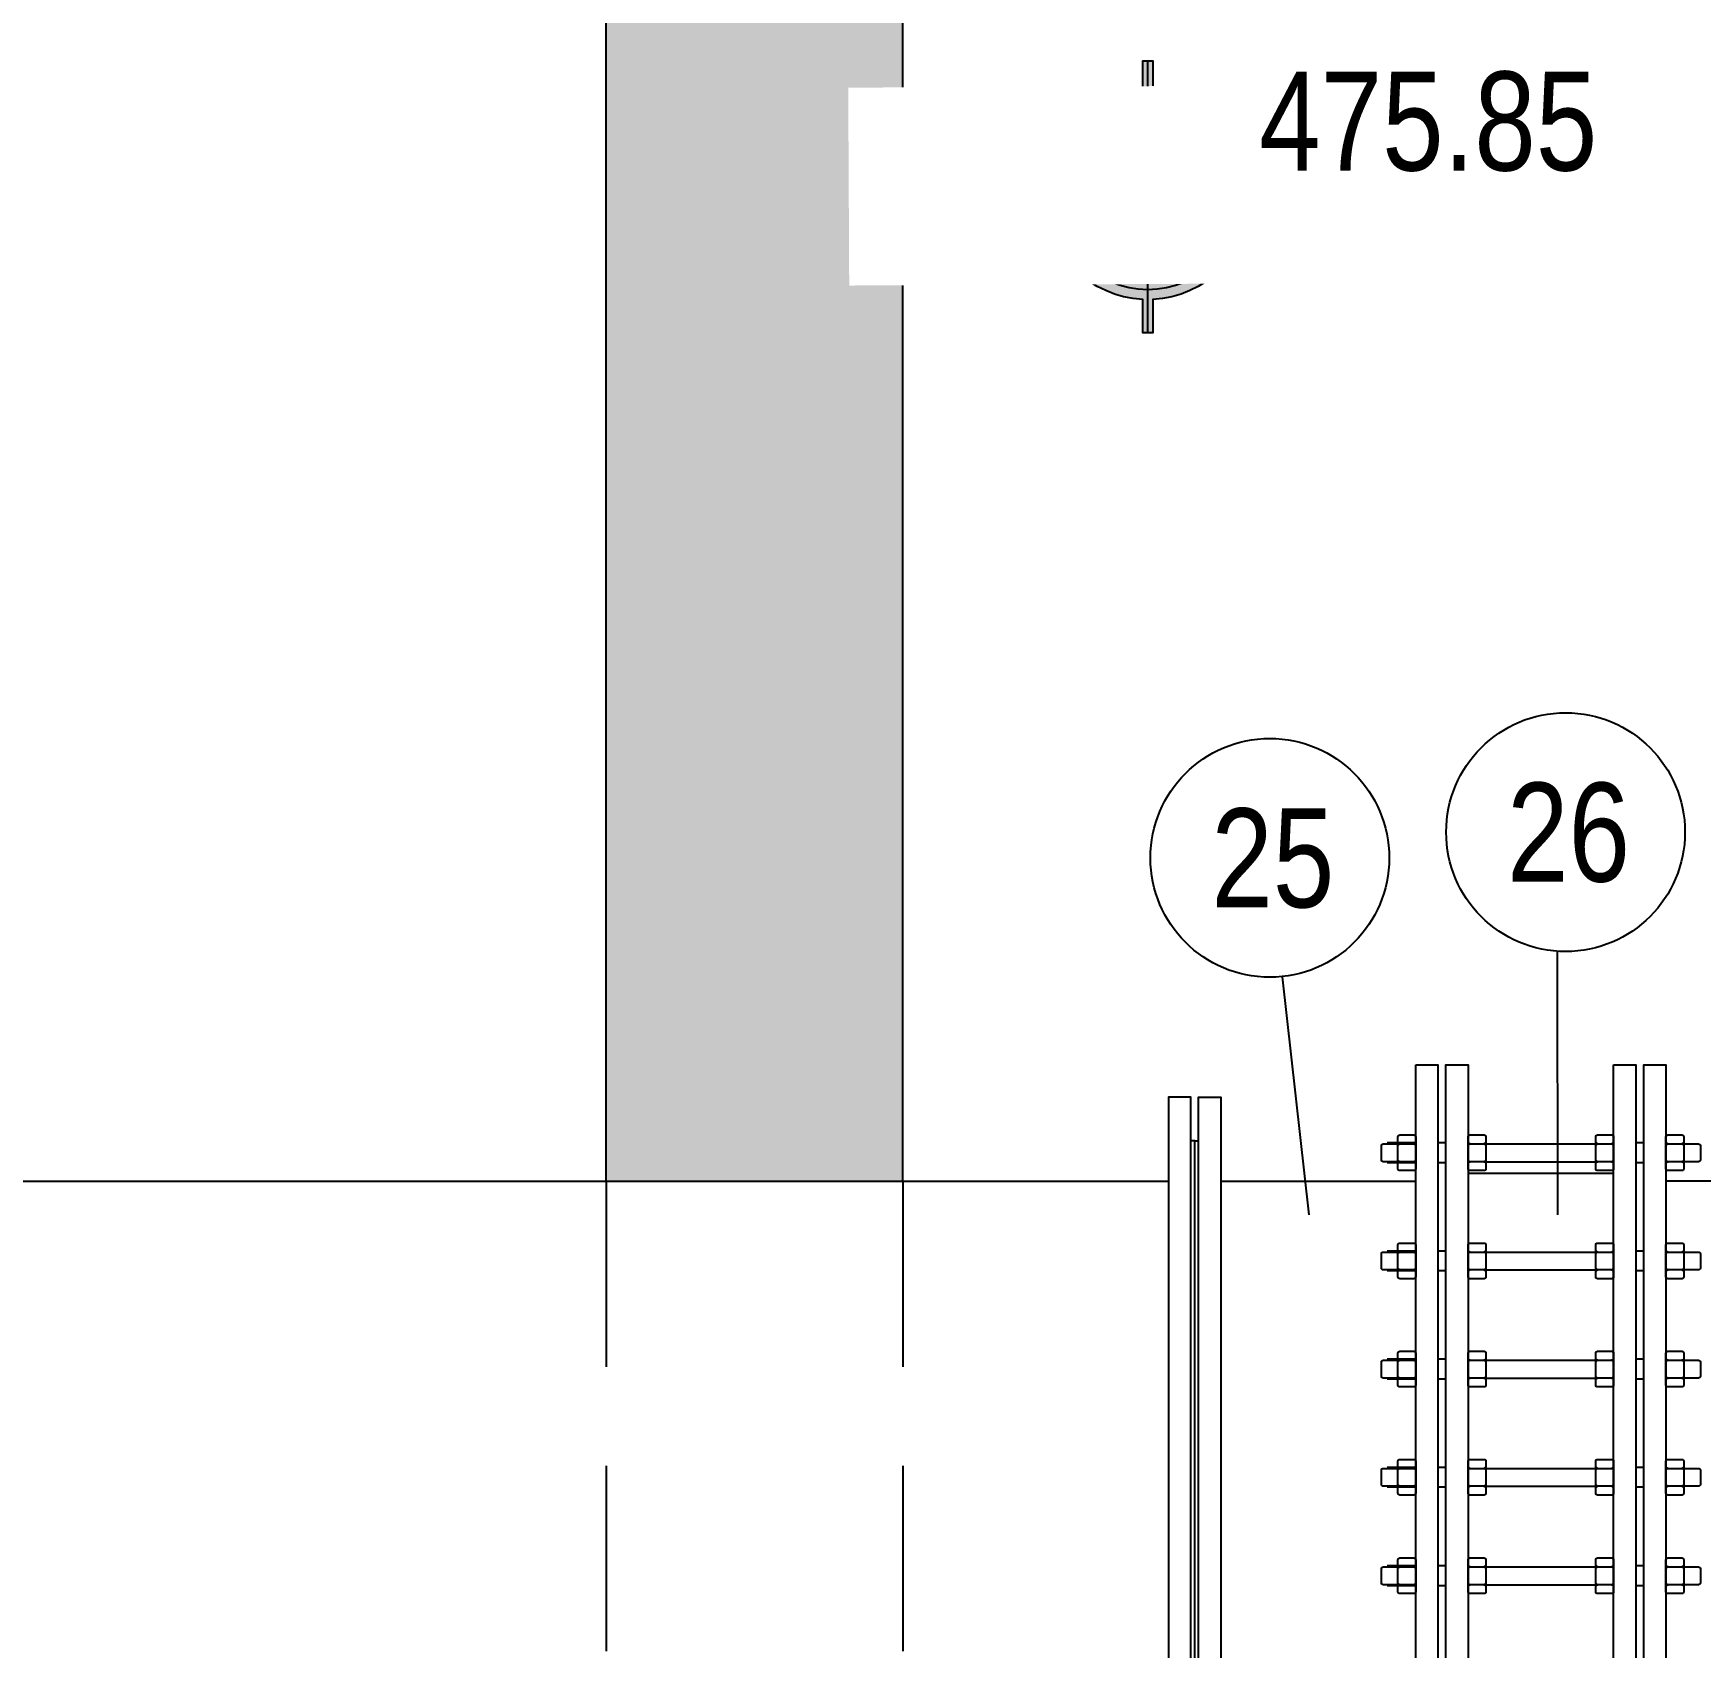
# Model space of a CAD drawing. Header units: feet. Extents: x 0 to 285175, y 0 to 9111378.
# Drawn here: x 285107.789 to 285109.474, y 9111370.683 to 9111372.315 of the extents above; entities that cross this region are included whole.
import ezdxf
from ezdxf.enums import TextEntityAlignment as Align

# ---------------------------------------------------------------- set-up
doc = ezdxf.new("R2010")
doc.units = ezdxf.units.FT
doc.header["$MEASUREMENT"] = 0
doc.linetypes.add('HIDDEN', pattern=[0.375, 0.25, -0.125])
doc.layers.get('0').update_dxf_attribs({"linetype": 'CONTINUOUS'})
for name, color, linetype in [('01PROJ', 1, 'HIDDEN'), ('A-NIVEIS', 1, 'CONTINUOUS'), ('A-TEXTO', 2, 'CONTINUOUS'), ('H-SA-CONTORNO', 2, 'CONTINUOUS'), ('H-SA-ESTRUTURA (CORTE)', 5, 'CONTINUOUS'), ('H-SA-HTC CONCRETO', 253, 'CONTINUOUS'), ('H-SA-TEXTO', 2, 'CONTINUOUS'), ('INDIC', 2, 'CONTINUOUS'), ('Top View-Ferro Fundido - JGS - K7(Esgoto)', 7, 'CONTINUOUS')]:
    doc.layers.add(name, color=color, linetype=linetype)
doc.styles.add('EGC_Arial_2.0mm', font='arial.ttf', dxfattribs={"width": 0.8, "height": 2})

# ---------------------------------------------------------------- blocks, each defined once
blk = doc.blocks.new('*U1305')
at = {"true_color": 0xffffff}
h = blk.add_hatch(color=7, dxfattribs=at)
h.dxf.hatch_style = 1
edge = h.paths.add_edge_path()
edge.add_arc((0, 0), 2.075, 92.7623, 177.2377, ccw=False)
edge.add_line((-0.1, 2.073), (-0.1, 2.75))
edge.add_line((-0.1, 2.75), (0.1, 2.75))
edge.add_line((0.1, 2.75), (0.1, 2.073))
edge.add_arc((0, 0), 2.075, 2.7623, 87.2377, ccw=False)
edge.add_line((2.073, 0.1), (9.088, 0.1))
edge.add_line((9.088, 0.1), (9.088, -0.1))
edge.add_line((9.088, -0.1), (2.073, -0.1))
edge.add_arc((0, 0), 2.075, 272.7623, 357.2377, ccw=False)
edge.add_line((0.1, -2.073), (0.1, -2.75))
edge.add_line((0.1, -2.75), (-0.1, -2.75))
edge.add_line((-0.1, -2.75), (-0.1, -2.073))
edge.add_arc((0, 0), 2.075, 182.7623, 267.2377, ccw=False)
edge.add_line((-2.073, -0.1), (-2.75, -0.1))
edge.add_line((-2.75, -0.1), (-2.75, 0.1))
edge.add_line((-2.75, 0.1), (-2.073, 0.1))
for p, q in [((0, -2.75), (0, 2.75)), ((9.088, 0), (-2.75, 0))]:
    blk.add_line(p, q)
at = {"color": 7, "true_color": 0xffffff}
blk.add_lwpolyline([(-2.073, 0.1, -0.386246), (-0.1, 2.073), (-0.1, 2.75), (0.1, 2.75), (0.1, 2.073, -0.386246), (2.073, 0.1), (9.088, 0.1), (9.088, -0.1), (2.073, -0.1, -0.386246), (0.1, -2.073), (0.1, -2.75), (-0.1, -2.75), (-0.1, -2.073, -0.386246), (-2.073, -0.1), (-2.75, -0.1), (-2.75, 0.1)], format="xyb", close=True, dxfattribs=at)
blk.add_circle((0, 0), 1.875)
for points in [[(0, 1.875), (0, 0), (0.583, 1.782), (0.595, 0)], [(0.583, 1.782), (0.595, 0), (1.097, 1.521), (1.096, 0)], [(1.097, 1.521), (1.096, 0), (1.533, 1.079), (1.571, 0)], [(1.533, 1.079), (1.571, 0), (1.786, 0.571), (0, 0)], [(1.786, 0.571), (0, 0), (1.796, 0.539), (1.875, 0)], [(-1.786, -0.571), (0, 0), (-1.796, -0.539), (-1.875, 0)], [(-1.533, -1.079), (-1.571, 0), (-1.786, -0.571), (0, 0)], [(-1.097, -1.521), (-1.096, 0), (-1.533, -1.079), (-1.571, 0)], [(-0.583, -1.782), (-0.595, 0), (-1.097, -1.521), (-1.096, 0)], [(0, -1.875), (0, 0), (-0.583, -1.782), (-0.595, 0)]]:
    blk.add_solid(points)
at = {"layer": 'A-TEXTO', "color": 2, "style": 'EGC_Arial_2.0mm', "width": 0.8}
blk.add_attdef('000.00', text='', height=2, dxfattribs=at).set_placement((9.088, 0.534), align=Align.RIGHT)

msp = doc.modelspace()

# ---------------------------------------------------------------- hatches: boundary and pattern name
at = {"layer": 'H-SA-HTC CONCRETO'}
h = msp.add_hatch(color=256, dxfattribs=at)
h.dxf.hatch_style = 1
h.paths.add_polyline_path([(285110.9676, 9111375.2177), (285110.9676, 9111375.3293), (285108.3676, 9111375.3293), (285108.3676, 9111374.2542), (285108.6676, 9111374.2542), (285108.6676, 9111375.0293), (285110.6676, 9111375.0293), (285110.6676, 9111374.891)])
h.paths.add_polyline_path([(285108.6676, 9111373.0042), (285108.3676, 9111373.0042), (285108.3676, 9111371.1542), (285108.6676, 9111371.1542)])
h.paths.add_polyline_path([(285110.9676, 9111373.0042), (285110.6676, 9111373.0042), (285110.6676, 9111371.1542), (285110.9676, 9111371.1542)])
h.paths.add_polyline_path([(285110.9676, 9111375.2177), (285110.6676, 9111374.891), (285110.6676, 9111374.2542), (285110.9676, 9111374.2542)], flags=17)
h.paths.add_polyline_path([(285110.9676, 9111369.9042), (285110.6676, 9111369.9042), (285110.6676, 9111368.2292), (285110.9676, 9111368.2292)])
h.paths.add_polyline_path([(285108.6676, 9111369.9042), (285108.3676, 9111369.9042), (285108.3676, 9111368.2292), (285108.6676, 9111368.2292)])
h.paths.add_polyline_path([(285110.9676, 9111367.3292), (285110.6676, 9111367.3292), (285110.6676, 9111366.0294), (285109.2153, 9111366.0294), (285108.9154, 9111366.0294), (285108.9153, 9111365.7294), (285110.9676, 9111365.7294)])
h.paths.add_polyline_path([(285108.6676, 9111367.3292), (285108.3676, 9111367.3292), (285108.3676, 9111365.7294), (285108.9153, 9111365.7294), (285108.9154, 9111366.0294), (285108.9153, 9111366.0294), (285108.6676, 9111366.0294)])
edge = h.paths.add_edge_path()
edge.add_line((285096.5676, 9111368.8792), (285096.5676, 9111369.0792))
edge.add_line((285096.5676, 9111369.0792), (285095.1576, 9111369.0792))
edge.add_line((285095.1576, 9111369.0792), (285095.1576, 9111369.2292))
edge.add_line((285095.1576, 9111369.2292), (285094.9176, 9111369.2292))
edge.add_arc((285094.9176, 9111369.0792), 0.15, 90, 180)
edge.add_line((285094.7676, 9111369.0792), (285094.7676, 9111368.8792))
edge.add_arc((285094.9176, 9111368.8792), 0.15, 180, 270)
edge.add_line((285094.9176, 9111368.7292), (285095.1576, 9111368.7292))
edge.add_line((285095.1576, 9111368.7292), (285095.1576, 9111368.8792))
edge.add_line((285095.1576, 9111368.8792), (285096.5676, 9111368.8792))
h.paths.add_polyline_path([(285096.5676, 9111369.0792), (285096.5676, 9111368.8792), (285096.7676, 9111368.8792), (285096.7676, 9111368.6792), (285097.0676, 9111368.6792), (285097.0676, 9111369.2792), (285096.7676, 9111369.2792), (285096.7676, 9111369.0792)])
h.paths.add_polyline_path([(285096.5676, 9111371.8292), (285095.1576, 9111371.8292)], flags=0)
h.paths.add_polyline_path([(285096.5676, 9111372.1792), (285096.5676, 9111371.9792), (285096.7676, 9111371.9792), (285096.7676, 9111371.7792), (285097.0676, 9111371.7792), (285097.0676, 9111372.3792), (285096.7676, 9111372.3792), (285096.7676, 9111372.1792)])
h.paths.add_polyline_path([(285096.5676, 9111375.3292), (285096.5676, 9111375.0792), (285096.7676, 9111375.0792), (285096.7676, 9111374.8792), (285097.0676, 9111374.8792), (285097.0676, 9111375.3292)])
h.paths.add_polyline_path([(285096.2576, 9111372.1792), (285096.2576, 9111372.3292), (285095.1576, 9111372.3292), (285095.1576, 9111372.1792)])
h.paths.add_polyline_path([(285096.4576, 9111372.3292), (285096.4576, 9111372.1792), (285096.5676, 9111372.1792), (285096.5676, 9111372.3292)])
edge = h.paths.add_edge_path()
edge.add_line((285096.2576, 9111371.8292), (285096.2576, 9111371.9792))
edge.add_line((285096.2576, 9111371.9792), (285096.4576, 9111371.9792))
edge.add_line((285096.4576, 9111371.9792), (285096.4576, 9111371.8292))
edge.add_line((285096.4576, 9111371.8292), (285096.5676, 9111371.8292))
edge.add_line((285096.5676, 9111371.8292), (285096.5676, 9111372.1792))
edge.add_line((285096.5676, 9111372.1792), (285095.1576, 9111372.1792))
edge.add_line((285095.1576, 9111372.1792), (285095.1576, 9111372.3292))
edge.add_line((285095.1576, 9111372.3292), (285094.9176, 9111372.3292))
edge.add_arc((285094.9176, 9111372.1792), 0.15, 90, 180)
edge.add_line((285094.7676, 9111372.1792), (285094.7676, 9111371.9792))
edge.add_arc((285094.9176, 9111371.9792), 0.15, 180, 270)
edge.add_line((285094.9176, 9111371.8292), (285096.2576, 9111371.8292))
h.paths.add_polyline_path([(285096.4576, 9111368.8792), (285096.4576, 9111368.7292), (285096.5676, 9111368.7292), (285096.5676, 9111368.8792)])
h.paths.add_polyline_path([(285096.2576, 9111368.7292), (285096.2576, 9111368.8792), (285095.1576, 9111368.8792), (285095.1576, 9111368.7292)])
h.paths.add_polyline_path([(285096.4576, 9111369.2292), (285096.4576, 9111369.0792), (285096.5676, 9111369.0792), (285096.5676, 9111369.2292)])
h.paths.add_polyline_path([(285096.2576, 9111369.0792), (285096.2576, 9111369.2292), (285095.1576, 9111369.2292), (285095.1576, 9111369.0792)])
h.paths.add_polyline_path([(285096.2576, 9111366.6792), (285096.2576, 9111366.8292), (285095.1576, 9111366.8292), (285095.1576, 9111366.6792)])
h.paths.add_polyline_path([(285096.4576, 9111366.8292), (285096.4576, 9111366.6792), (285096.5536, 9111366.6792), (285096.5536, 9111366.8292)])
h.paths.add_polyline_path([(285096.4576, 9111375.0792), (285096.4576, 9111374.9292), (285096.5676, 9111374.9292), (285096.5676, 9111375.0792)])
h.paths.add_polyline_path([(285096.2576, 9111374.9292), (285096.2576, 9111375.0792), (285095.1576, 9111375.0792), (285095.1576, 9111374.9292)])

# ---------------------------------------------------------------- linework, layer by layer
at = {"layer": '01PROJ', "color": 1, "ltscale": 25}
msp.add_line((285108.3676, 9111371.1542), (285108.6676, 9111371.1542), dxfattribs=at)
at = {"layer": 'H-SA-CONTORNO', "color": 1, "linetype": 'HIDDEN', "ltscale": 0.75}
for p, q in [((285108.3676, 9111371.1542), (285108.3676, 9111369.9042)), ((285108.6676, 9111371.1542), (285108.6676, 9111369.9042))]:
    msp.add_line(p, q, dxfattribs=at)
at = {"layer": 'H-SA-ESTRUTURA (CORTE)'}
for p, q in [((285108.3676, 9111371.1542), (285108.3676, 9111373.0042)), ((285108.6676, 9111371.1542), (285108.6676, 9111373.0042))]:
    msp.add_line(p, q, dxfattribs=at)
at = {"layer": 'INDIC', "color": 1, "linetype": 'Continuous'}
for p, q in [((285109.3292, 9111371.3866), (285109.3295, 9111371.1204)), ((285109.0509, 9111371.361), (285109.0779, 9111371.1204))]:
    msp.add_line(p, q, dxfattribs=at)
for centre in [(285109.3376, 9111371.5071), (285109.0386, 9111371.4811)]:
    msp.add_circle(centre, 0.1207, dxfattribs=at)
at = {"layer": 'Top View-Ferro Fundido - JGS - K7(Esgoto)', "color": 1, "linetype": 'ByBlock', "lineweight": -2}
for p, q in [((285109.1861, 9111371.193), (285109.1571, 9111371.193)), ((285109.1699, 9111371.192), (285109.1843, 9111371.192)), ((285109.2166, 9111371.193), (285109.2086, 9111371.193)), ((285109.2409, 9111371.192), (285109.2553, 9111371.192)), ((285109.2571, 9111371.192), (285109.3681, 9111371.192)), ((285109.3699, 9111371.192), (285109.3843, 9111371.192)), ((285109.4166, 9111371.193), (285109.4086, 9111371.193)), ((285109.4409, 9111371.192), (285109.4553, 9111371.192)), ((285109.1861, 9111371.173), (285109.1571, 9111371.173)), ((285109.1843, 9111371.174), (285109.1699, 9111371.174)), ((285109.2166, 9111371.173), (285109.2086, 9111371.173)), ((285109.2391, 9111371.1624), (285109.3861, 9111371.1624)), ((285109.2553, 9111371.174), (285109.2409, 9111371.174)), ((285109.2571, 9111371.174), (285109.3681, 9111371.174)), ((285109.3843, 9111371.174), (285109.3699, 9111371.174)), ((285109.4166, 9111371.173), (285109.4086, 9111371.173)), ((285109.4553, 9111371.174), (285109.4409, 9111371.174)), ((285107.4626, 9111371.1542), (285108.3676, 9111371.1542)), ((285108.6676, 9111371.1542), (285108.9361, 9111371.1542)), ((285108.9891, 9111371.1542), (285109.1861, 9111371.1542)), ((285109.6361, 9111371.1542), (285109.4391, 9111371.1542)), ((285109.1861, 9111371.0837), (285109.1571, 9111371.0837)), ((285109.1699, 9111371.0827), (285109.1843, 9111371.0827)), ((285109.2166, 9111371.0837), (285109.2086, 9111371.0837)), ((285109.2409, 9111371.0827), (285109.2553, 9111371.0827)), ((285109.2571, 9111371.0827), (285109.3681, 9111371.0827)), ((285109.3699, 9111371.0827), (285109.3843, 9111371.0827)), ((285109.4166, 9111371.0837), (285109.4086, 9111371.0837)), ((285109.4409, 9111371.0827), (285109.4553, 9111371.0827)), ((285109.1861, 9111371.0637), (285109.1571, 9111371.0637)), ((285109.1843, 9111371.0647), (285109.1699, 9111371.0647)), ((285109.2166, 9111371.0637), (285109.2086, 9111371.0637)), ((285109.2553, 9111371.0647), (285109.2409, 9111371.0647)), ((285109.2571, 9111371.0647), (285109.3681, 9111371.0647)), ((285109.3843, 9111371.0647), (285109.3699, 9111371.0647)), ((285109.4166, 9111371.0637), (285109.4086, 9111371.0637)), ((285109.4553, 9111371.0647), (285109.4409, 9111371.0647)), ((285109.1861, 9111370.9743), (285109.1571, 9111370.9743)), ((285109.1699, 9111370.9733), (285109.1843, 9111370.9733)), ((285109.2166, 9111370.9743), (285109.2086, 9111370.9743)), ((285109.2409, 9111370.9733), (285109.2553, 9111370.9733)), ((285109.2571, 9111370.9733), (285109.3681, 9111370.9733)), ((285109.3699, 9111370.9733), (285109.3843, 9111370.9733)), ((285109.4166, 9111370.9743), (285109.4086, 9111370.9743)), ((285109.4409, 9111370.9733), (285109.4553, 9111370.9733)), ((285109.1861, 9111370.9543), (285109.1571, 9111370.9543)), ((285109.1843, 9111370.9553), (285109.1699, 9111370.9553)), ((285109.2166, 9111370.9543), (285109.2086, 9111370.9543)), ((285109.2553, 9111370.9553), (285109.2409, 9111370.9553)), ((285109.2571, 9111370.9553), (285109.3681, 9111370.9553)), ((285109.3843, 9111370.9553), (285109.3699, 9111370.9553)), ((285109.4166, 9111370.9543), (285109.4086, 9111370.9543)), ((285109.4553, 9111370.9553), (285109.4409, 9111370.9553)), ((285109.1861, 9111370.865), (285109.1571, 9111370.865)), ((285109.1699, 9111370.864), (285109.1843, 9111370.864)), ((285109.2166, 9111370.865), (285109.2086, 9111370.865)), ((285109.2409, 9111370.864), (285109.2553, 9111370.864)), ((285109.2571, 9111370.864), (285109.3681, 9111370.864)), ((285109.3699, 9111370.864), (285109.3843, 9111370.864)), ((285109.4166, 9111370.865), (285109.4086, 9111370.865)), ((285109.4409, 9111370.864), (285109.4553, 9111370.864)), ((285109.1861, 9111370.845), (285109.1571, 9111370.845)), ((285109.1843, 9111370.846), (285109.1699, 9111370.846)), ((285109.2166, 9111370.845), (285109.2086, 9111370.845)), ((285109.2553, 9111370.846), (285109.2409, 9111370.846)), ((285109.2571, 9111370.846), (285109.3681, 9111370.846)), ((285109.3843, 9111370.846), (285109.3699, 9111370.846)), ((285109.4166, 9111370.845), (285109.4086, 9111370.845)), ((285109.4553, 9111370.846), (285109.4409, 9111370.846)), ((285109.1861, 9111370.7654), (285109.1571, 9111370.7654)), ((285109.1699, 9111370.7644), (285109.1843, 9111370.7644)), ((285109.2166, 9111370.7654), (285109.2086, 9111370.7654)), ((285109.2409, 9111370.7644), (285109.2553, 9111370.7644)), ((285109.2571, 9111370.7644), (285109.3681, 9111370.7644)), ((285109.3699, 9111370.7644), (285109.3843, 9111370.7644)), ((285109.4166, 9111370.7654), (285109.4086, 9111370.7654)), ((285109.4409, 9111370.7644), (285109.4553, 9111370.7644)), ((285109.1861, 9111370.7454), (285109.1571, 9111370.7454)), ((285109.1843, 9111370.7464), (285109.1699, 9111370.7464)), ((285109.2166, 9111370.7454), (285109.2086, 9111370.7454)), ((285109.2553, 9111370.7464), (285109.2409, 9111370.7464)), ((285109.2571, 9111370.7464), (285109.3681, 9111370.7464)), ((285109.3843, 9111370.7464), (285109.3699, 9111370.7464)), ((285109.4166, 9111370.7454), (285109.4086, 9111370.7454)), ((285109.4553, 9111370.7464), (285109.4409, 9111370.7464))]:
    msp.add_line(p, q, dxfattribs=at)
for points in [[(285109.1861, 9111371.2718), (285109.2086, 9111371.2718), (285109.2086, 9111369.7866), (285109.1861, 9111369.7866)], [(285109.2391, 9111369.7866), (285109.2166, 9111369.7866), (285109.2166, 9111371.2718), (285109.2391, 9111371.2718)], [(285109.3861, 9111371.2718), (285109.4086, 9111371.2718), (285109.4086, 9111369.7866), (285109.3861, 9111369.7866)], [(285109.4391, 9111369.7866), (285109.4166, 9111369.7866), (285109.4166, 9111371.2718), (285109.4391, 9111371.2718)], [(285108.9361, 9111369.8192), (285108.9586, 9111369.8192), (285108.9586, 9111371.2392), (285108.9361, 9111371.2392)], [(285108.9891, 9111369.8192), (285108.9666, 9111369.8192), (285108.9666, 9111371.2392), (285108.9891, 9111371.2392)]]:
    msp.add_lwpolyline(points, close=True, dxfattribs=at)
for points in [[(285108.9586, 9111369.8632), (285108.9626, 9111369.8632), (285108.9626, 9111371.1952), (285108.9586, 9111371.1952)], [(285108.9666, 9111369.8632), (285108.9626, 9111369.8632), (285108.9626, 9111371.1952), (285108.9666, 9111371.1952)], [(285109.1681, 9111371.1911), (285109.1699, 9111371.192), (285109.1681, 9111371.1929)], [(285109.1861, 9111371.1929), (285109.1843, 9111371.192), (285109.1861, 9111371.1911)], [(285109.2391, 9111371.1911), (285109.2409, 9111371.192), (285109.2391, 9111371.1929)], [(285109.2571, 9111371.1929), (285109.2553, 9111371.192), (285109.2571, 9111371.1911)], [(285109.3681, 9111371.1911), (285109.3699, 9111371.192), (285109.3681, 9111371.1929)], [(285109.3861, 9111371.1929), (285109.3843, 9111371.192), (285109.3861, 9111371.1911)], [(285109.4391, 9111371.1911), (285109.4409, 9111371.192), (285109.4391, 9111371.1929)], [(285109.4571, 9111371.1929), (285109.4553, 9111371.192), (285109.4571, 9111371.1911)], [(285109.1681, 9111371.1731), (285109.1699, 9111371.174), (285109.1681, 9111371.1749)], [(285109.1861, 9111371.1749), (285109.1843, 9111371.174), (285109.1861, 9111371.1731)], [(285109.2391, 9111371.1731), (285109.2409, 9111371.174), (285109.2391, 9111371.1749)], [(285109.2571, 9111371.1749), (285109.2553, 9111371.174), (285109.2571, 9111371.1731)], [(285109.3681, 9111371.1731), (285109.3699, 9111371.174), (285109.3681, 9111371.1749)], [(285109.3861, 9111371.1749), (285109.3843, 9111371.174), (285109.3861, 9111371.1731)], [(285109.4391, 9111371.1731), (285109.4409, 9111371.174), (285109.4391, 9111371.1749)], [(285109.4571, 9111371.1749), (285109.4553, 9111371.174), (285109.4571, 9111371.1731)], [(285109.1681, 9111371.0818), (285109.1699, 9111371.0827), (285109.1681, 9111371.0836)], [(285109.1861, 9111371.0836), (285109.1843, 9111371.0827), (285109.1861, 9111371.0818)], [(285109.2391, 9111371.0818), (285109.2409, 9111371.0827), (285109.2391, 9111371.0836)], [(285109.2571, 9111371.0836), (285109.2553, 9111371.0827), (285109.2571, 9111371.0818)], [(285109.3681, 9111371.0818), (285109.3699, 9111371.0827), (285109.3681, 9111371.0836)], [(285109.3861, 9111371.0836), (285109.3843, 9111371.0827), (285109.3861, 9111371.0818)], [(285109.4391, 9111371.0818), (285109.4409, 9111371.0827), (285109.4391, 9111371.0836)], [(285109.4571, 9111371.0836), (285109.4553, 9111371.0827), (285109.4571, 9111371.0818)], [(285109.1681, 9111371.0638), (285109.1699, 9111371.0647), (285109.1681, 9111371.0656)], [(285109.1861, 9111371.0656), (285109.1843, 9111371.0647), (285109.1861, 9111371.0638)], [(285109.2391, 9111371.0638), (285109.2409, 9111371.0647), (285109.2391, 9111371.0656)], [(285109.2571, 9111371.0656), (285109.2553, 9111371.0647), (285109.2571, 9111371.0638)], [(285109.3681, 9111371.0638), (285109.3699, 9111371.0647), (285109.3681, 9111371.0656)], [(285109.3861, 9111371.0656), (285109.3843, 9111371.0647), (285109.3861, 9111371.0638)], [(285109.4391, 9111371.0638), (285109.4409, 9111371.0647), (285109.4391, 9111371.0656)], [(285109.4571, 9111371.0656), (285109.4553, 9111371.0647), (285109.4571, 9111371.0638)], [(285109.1681, 9111370.9724), (285109.1699, 9111370.9733), (285109.1681, 9111370.9742)], [(285109.1861, 9111370.9742), (285109.1843, 9111370.9733), (285109.1861, 9111370.9724)], [(285109.2391, 9111370.9724), (285109.2409, 9111370.9733), (285109.2391, 9111370.9742)], [(285109.2571, 9111370.9742), (285109.2553, 9111370.9733), (285109.2571, 9111370.9724)], [(285109.3681, 9111370.9724), (285109.3699, 9111370.9733), (285109.3681, 9111370.9742)], [(285109.3861, 9111370.9742), (285109.3843, 9111370.9733), (285109.3861, 9111370.9724)], [(285109.4391, 9111370.9724), (285109.4409, 9111370.9733), (285109.4391, 9111370.9742)], [(285109.4571, 9111370.9742), (285109.4553, 9111370.9733), (285109.4571, 9111370.9724)], [(285109.1681, 9111370.9544), (285109.1699, 9111370.9553), (285109.1681, 9111370.9562)], [(285109.1861, 9111370.9562), (285109.1843, 9111370.9553), (285109.1861, 9111370.9544)], [(285109.2391, 9111370.9544), (285109.2409, 9111370.9553), (285109.2391, 9111370.9562)], [(285109.2571, 9111370.9562), (285109.2553, 9111370.9553), (285109.2571, 9111370.9544)], [(285109.3681, 9111370.9544), (285109.3699, 9111370.9553), (285109.3681, 9111370.9562)], [(285109.3861, 9111370.9562), (285109.3843, 9111370.9553), (285109.3861, 9111370.9544)], [(285109.4391, 9111370.9544), (285109.4409, 9111370.9553), (285109.4391, 9111370.9562)], [(285109.4571, 9111370.9562), (285109.4553, 9111370.9553), (285109.4571, 9111370.9544)], [(285109.1681, 9111370.8631), (285109.1699, 9111370.864), (285109.1681, 9111370.8649)], [(285109.1861, 9111370.8649), (285109.1843, 9111370.864), (285109.1861, 9111370.8631)], [(285109.2391, 9111370.8631), (285109.2409, 9111370.864), (285109.2391, 9111370.8649)], [(285109.2571, 9111370.8649), (285109.2553, 9111370.864), (285109.2571, 9111370.8631)], [(285109.3681, 9111370.8631), (285109.3699, 9111370.864), (285109.3681, 9111370.8649)], [(285109.3861, 9111370.8649), (285109.3843, 9111370.864), (285109.3861, 9111370.8631)], [(285109.4391, 9111370.8631), (285109.4409, 9111370.864), (285109.4391, 9111370.8649)], [(285109.4571, 9111370.8649), (285109.4553, 9111370.864), (285109.4571, 9111370.8631)], [(285109.1681, 9111370.8451), (285109.1699, 9111370.846), (285109.1681, 9111370.8469)], [(285109.1861, 9111370.8469), (285109.1843, 9111370.846), (285109.1861, 9111370.8451)], [(285109.2391, 9111370.8451), (285109.2409, 9111370.846), (285109.2391, 9111370.8469)], [(285109.2571, 9111370.8469), (285109.2553, 9111370.846), (285109.2571, 9111370.8451)], [(285109.3681, 9111370.8451), (285109.3699, 9111370.846), (285109.3681, 9111370.8469)], [(285109.3861, 9111370.8469), (285109.3843, 9111370.846), (285109.3861, 9111370.8451)], [(285109.4391, 9111370.8451), (285109.4409, 9111370.846), (285109.4391, 9111370.8469)], [(285109.4571, 9111370.8469), (285109.4553, 9111370.846), (285109.4571, 9111370.8451)], [(285109.1681, 9111370.7635), (285109.1699, 9111370.7644), (285109.1681, 9111370.7653)], [(285109.1861, 9111370.7653), (285109.1843, 9111370.7644), (285109.1861, 9111370.7635)], [(285109.2391, 9111370.7635), (285109.2409, 9111370.7644), (285109.2391, 9111370.7653)], [(285109.2571, 9111370.7653), (285109.2553, 9111370.7644), (285109.2571, 9111370.7635)], [(285109.3681, 9111370.7635), (285109.3699, 9111370.7644), (285109.3681, 9111370.7653)], [(285109.3861, 9111370.7653), (285109.3843, 9111370.7644), (285109.3861, 9111370.7635)], [(285109.4391, 9111370.7635), (285109.4409, 9111370.7644), (285109.4391, 9111370.7653)], [(285109.4571, 9111370.7653), (285109.4553, 9111370.7644), (285109.4571, 9111370.7635)], [(285109.1681, 9111370.7455), (285109.1699, 9111370.7464), (285109.1681, 9111370.7473)], [(285109.1861, 9111370.7473), (285109.1843, 9111370.7464), (285109.1861, 9111370.7455)], [(285109.2391, 9111370.7455), (285109.2409, 9111370.7464), (285109.2391, 9111370.7473)], [(285109.2571, 9111370.7473), (285109.2553, 9111370.7464), (285109.2571, 9111370.7455)], [(285109.3681, 9111370.7455), (285109.3699, 9111370.7464), (285109.3681, 9111370.7473)], [(285109.3861, 9111370.7473), (285109.3843, 9111370.7464), (285109.3861, 9111370.7455)], [(285109.4391, 9111370.7455), (285109.4409, 9111370.7464), (285109.4391, 9111370.7473)], [(285109.4571, 9111370.7473), (285109.4553, 9111370.7464), (285109.4571, 9111370.7455)]]:
    msp.add_lwpolyline(points, dxfattribs=at)
for points in [[(285109.1861, 9111371.1668, -0.414214), (285109.1843, 9111371.165), (285109.1699, 9111371.165, -0.414214), (285109.1681, 9111371.1668), (285109.1681, 9111371.1992, -0.414214), (285109.1699, 9111371.201), (285109.1843, 9111371.201, -0.414214), (285109.1861, 9111371.1992)], [(285109.2571, 9111371.1668, -0.414214), (285109.2553, 9111371.165), (285109.2409, 9111371.165, -0.414214), (285109.2391, 9111371.1668), (285109.2391, 9111371.1992, -0.414214), (285109.2409, 9111371.201), (285109.2553, 9111371.201, -0.414214), (285109.2571, 9111371.1992)], [(285109.3861, 9111371.1668, -0.414214), (285109.3843, 9111371.165), (285109.3699, 9111371.165, -0.414214), (285109.3681, 9111371.1668), (285109.3681, 9111371.1992, -0.414214), (285109.3699, 9111371.201), (285109.3843, 9111371.201, -0.414214), (285109.3861, 9111371.1992)], [(285109.4391, 9111371.1992, -0.414214), (285109.4409, 9111371.201), (285109.4553, 9111371.201, -0.414214), (285109.4571, 9111371.1992), (285109.4571, 9111371.1668, -0.414214), (285109.4553, 9111371.165), (285109.4409, 9111371.165, -0.414214), (285109.4391, 9111371.1668)], [(285109.1861, 9111371.0575, -0.414214), (285109.1843, 9111371.0557), (285109.1699, 9111371.0557, -0.414214), (285109.1681, 9111371.0575), (285109.1681, 9111371.0899, -0.414214), (285109.1699, 9111371.0917), (285109.1843, 9111371.0917, -0.414214), (285109.1861, 9111371.0899)], [(285109.2571, 9111371.0575, -0.414214), (285109.2553, 9111371.0557), (285109.2409, 9111371.0557, -0.414214), (285109.2391, 9111371.0575), (285109.2391, 9111371.0899, -0.414214), (285109.2409, 9111371.0917), (285109.2553, 9111371.0917, -0.414214), (285109.2571, 9111371.0899)], [(285109.3861, 9111371.0575, -0.414214), (285109.3843, 9111371.0557), (285109.3699, 9111371.0557, -0.414214), (285109.3681, 9111371.0575), (285109.3681, 9111371.0899, -0.414214), (285109.3699, 9111371.0917), (285109.3843, 9111371.0917, -0.414214), (285109.3861, 9111371.0899)], [(285109.4391, 9111371.0899, -0.414214), (285109.4409, 9111371.0917), (285109.4553, 9111371.0917, -0.414214), (285109.4571, 9111371.0899), (285109.4571, 9111371.0575, -0.414214), (285109.4553, 9111371.0557), (285109.4409, 9111371.0557, -0.414214), (285109.4391, 9111371.0575)], [(285109.1861, 9111370.9481, -0.414214), (285109.1843, 9111370.9463), (285109.1699, 9111370.9463, -0.414214), (285109.1681, 9111370.9481), (285109.1681, 9111370.9805, -0.414214), (285109.1699, 9111370.9823), (285109.1843, 9111370.9823, -0.414214), (285109.1861, 9111370.9805)], [(285109.2571, 9111370.9481, -0.414214), (285109.2553, 9111370.9463), (285109.2409, 9111370.9463, -0.414214), (285109.2391, 9111370.9481), (285109.2391, 9111370.9805, -0.414214), (285109.2409, 9111370.9823), (285109.2553, 9111370.9823, -0.414214), (285109.2571, 9111370.9805)], [(285109.3861, 9111370.9481, -0.414214), (285109.3843, 9111370.9463), (285109.3699, 9111370.9463, -0.414214), (285109.3681, 9111370.9481), (285109.3681, 9111370.9805, -0.414214), (285109.3699, 9111370.9823), (285109.3843, 9111370.9823, -0.414214), (285109.3861, 9111370.9805)], [(285109.4391, 9111370.9805, -0.414214), (285109.4409, 9111370.9823), (285109.4553, 9111370.9823, -0.414214), (285109.4571, 9111370.9805), (285109.4571, 9111370.9481, -0.414214), (285109.4553, 9111370.9463), (285109.4409, 9111370.9463, -0.414214), (285109.4391, 9111370.9481)], [(285109.1861, 9111370.8388, -0.414214), (285109.1843, 9111370.837), (285109.1699, 9111370.837, -0.414214), (285109.1681, 9111370.8388), (285109.1681, 9111370.8712, -0.414214), (285109.1699, 9111370.873), (285109.1843, 9111370.873, -0.414214), (285109.1861, 9111370.8712)], [(285109.2571, 9111370.8388, -0.414214), (285109.2553, 9111370.837), (285109.2409, 9111370.837, -0.414214), (285109.2391, 9111370.8388), (285109.2391, 9111370.8712, -0.414214), (285109.2409, 9111370.873), (285109.2553, 9111370.873, -0.414214), (285109.2571, 9111370.8712)], [(285109.3861, 9111370.8388, -0.414214), (285109.3843, 9111370.837), (285109.3699, 9111370.837, -0.414214), (285109.3681, 9111370.8388), (285109.3681, 9111370.8712, -0.414214), (285109.3699, 9111370.873), (285109.3843, 9111370.873, -0.414214), (285109.3861, 9111370.8712)], [(285109.4391, 9111370.8712, -0.414214), (285109.4409, 9111370.873), (285109.4553, 9111370.873, -0.414214), (285109.4571, 9111370.8712), (285109.4571, 9111370.8388, -0.414214), (285109.4553, 9111370.837), (285109.4409, 9111370.837, -0.414214), (285109.4391, 9111370.8388)], [(285109.1861, 9111370.7392, -0.414214), (285109.1843, 9111370.7374), (285109.1699, 9111370.7374, -0.414214), (285109.1681, 9111370.7392), (285109.1681, 9111370.7716, -0.414214), (285109.1699, 9111370.7734), (285109.1843, 9111370.7734, -0.414214), (285109.1861, 9111370.7716)], [(285109.2571, 9111370.7392, -0.414214), (285109.2553, 9111370.7374), (285109.2409, 9111370.7374, -0.414214), (285109.2391, 9111370.7392), (285109.2391, 9111370.7716, -0.414214), (285109.2409, 9111370.7734), (285109.2553, 9111370.7734, -0.414214), (285109.2571, 9111370.7716)], [(285109.3861, 9111370.7392, -0.414214), (285109.3843, 9111370.7374), (285109.3699, 9111370.7374, -0.414214), (285109.3681, 9111370.7392), (285109.3681, 9111370.7716, -0.414214), (285109.3699, 9111370.7734), (285109.3843, 9111370.7734, -0.414214), (285109.3861, 9111370.7716)], [(285109.4391, 9111370.7716, -0.414214), (285109.4409, 9111370.7734), (285109.4553, 9111370.7734, -0.414214), (285109.4571, 9111370.7716), (285109.4571, 9111370.7392, -0.414214), (285109.4553, 9111370.7374), (285109.4409, 9111370.7374, -0.414214), (285109.4391, 9111370.7392)]]:
    msp.add_lwpolyline(points, format="xyb", close=True, dxfattribs=at)
for points in [[(285109.1681, 9111371.174), (285109.1532, 9111371.174, -0.414214), (285109.1514, 9111371.1758), (285109.1514, 9111371.1902, -0.414214), (285109.1532, 9111371.192), (285109.1681, 9111371.192)], [(285109.4571, 9111371.192), (285109.4721, 9111371.192, -0.414214), (285109.4739, 9111371.1902), (285109.4739, 9111371.1758, -0.414214), (285109.4721, 9111371.174), (285109.4571, 9111371.174)], [(285109.1681, 9111371.0647), (285109.1532, 9111371.0647, -0.414214), (285109.1514, 9111371.0665), (285109.1514, 9111371.0809, -0.414214), (285109.1532, 9111371.0827), (285109.1681, 9111371.0827)], [(285109.4571, 9111371.0827), (285109.4721, 9111371.0827, -0.414214), (285109.4739, 9111371.0809), (285109.4739, 9111371.0665, -0.414214), (285109.4721, 9111371.0647), (285109.4571, 9111371.0647)], [(285109.1681, 9111370.9553), (285109.1532, 9111370.9553, -0.414214), (285109.1514, 9111370.9571), (285109.1514, 9111370.9715, -0.414214), (285109.1532, 9111370.9733), (285109.1681, 9111370.9733)], [(285109.4571, 9111370.9733), (285109.4721, 9111370.9733, -0.414214), (285109.4739, 9111370.9715), (285109.4739, 9111370.9571, -0.414214), (285109.4721, 9111370.9553), (285109.4571, 9111370.9553)], [(285109.1681, 9111370.846), (285109.1532, 9111370.846, -0.414214), (285109.1514, 9111370.8478), (285109.1514, 9111370.8622, -0.414214), (285109.1532, 9111370.864), (285109.1681, 9111370.864)], [(285109.4571, 9111370.864), (285109.4721, 9111370.864, -0.414214), (285109.4739, 9111370.8622), (285109.4739, 9111370.8478, -0.414214), (285109.4721, 9111370.846), (285109.4571, 9111370.846)], [(285109.1681, 9111370.7464), (285109.1532, 9111370.7464, -0.414214), (285109.1514, 9111370.7482), (285109.1514, 9111370.7626, -0.414214), (285109.1532, 9111370.7644), (285109.1681, 9111370.7644)], [(285109.4571, 9111370.7644), (285109.4721, 9111370.7644, -0.414214), (285109.4739, 9111370.7626), (285109.4739, 9111370.7482, -0.414214), (285109.4721, 9111370.7464), (285109.4571, 9111370.7464)]]:
    msp.add_lwpolyline(points, format="xyb", dxfattribs=at)

# ---------------------------------------------------------------- block references
at = {"layer": 'A-NIVEIS', "xscale": 0.05, "yscale": 0.05, "zscale": 0.05}
msp.add_blockref('*U1305', (285108.9152, 9111372.1492), dxfattribs=at).add_auto_attribs({'000.00': '475.85'})

# ---------------------------------------------------------------- texts
at = {"layer": 'INDIC', "color": 2, "style": 'EGC_Arial_2.0mm', "width": 0.8}
for s, p in [('26', (285109.3406, 9111371.5071)), ('25', (285109.0416, 9111371.4811))]:
    msp.add_text(s, height=0.1, dxfattribs=at).set_placement(p, align=Align.MIDDLE_CENTER)

# ---------------------------------------------------------------- next in the draw order: texts
at = {"layer": 'H-SA-TEXTO', "color": 2, "insert": (285110.3405, 9111372.2183), "char_height": 0.1, "width": 3.355817, "attachment_point": 2, "rotation": 0.2869, "style": 'EGC_Arial_2.0mm', "bg_fill": 2}
msp.add_mtext('ESCADA', dxfattribs=at)

doc.saveas('drawing.dxf')
